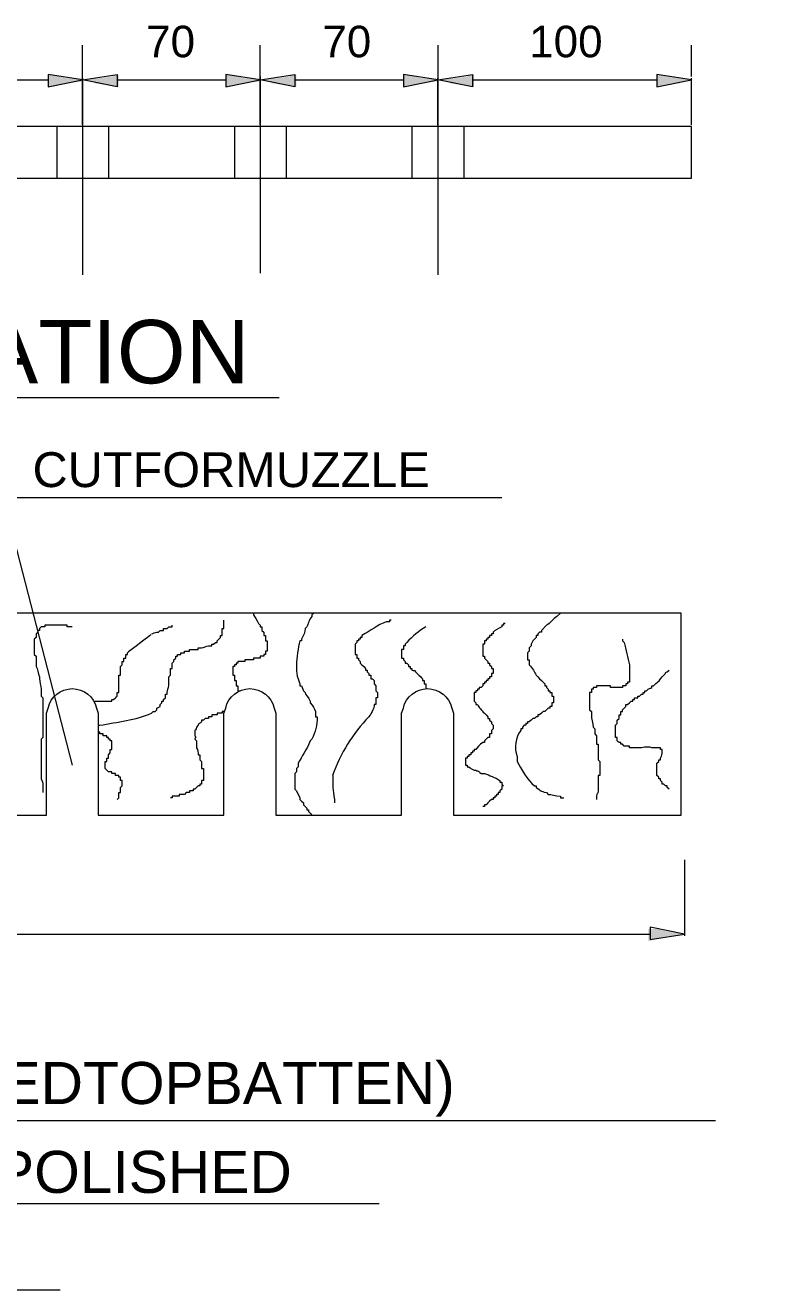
# Model space of a CAD drawing. Header units: millimetres. Extents: x -3009 to 55097, y -2803 to 5841.
# Drawn here: x 1744 to 2708, y 1348 to 2963 of the extents above; entities that cross this region are included whole.
import ezdxf

# ---------------------------------------------------------------- set-up
doc = ezdxf.new("R2010")
doc.units = ezdxf.units.MM
for name, color, linetype in [('PDF2_Geometry', 7, 'Continuous'), ('PDF2_Solid Fills', 7, 'Continuous'), ('PDF2_Text', 7, 'Continuous')]:
    doc.layers.add(name, color=color, linetype=linetype)
doc.styles.add('PDF F1', font='arial.ttf')

msp = doc.modelspace()

# ---------------------------------------------------------------- hatches: boundary and pattern name
at = {"layer": 'PDF2_Solid Fills', "transparency": 33554559}
for points in [[(1773.1, 2884.4), (1795.1, 2888.8), (1814.9, 2891), (1817.1, 2892.1), (1817.1, 2893.5), (1797.3, 2895.4), (1786.3, 2897.6), (1777.5, 2899.9), (1773.1, 2899.9)], [(1832.6, 2888.8), (1863.4, 2884.4), (1863.4, 2899.9), (1859, 2899.9), (1854.6, 2897.6), (1839.2, 2895.4), (1817.1, 2893.2), (1830.4, 2891)], [(2013.3, 2897.6), (2004.4, 2899.9), (2000, 2899.9), (2000, 2884.4), (2022.1, 2888.8), (2041.9, 2891), (2044.1, 2893.2), (2024.3, 2895.4)], [(2086, 2899.9), (2081.6, 2897.6), (2066.2, 2895.4), (2044.1, 2893.4), (2044.1, 2892.9), (2057.3, 2891), (2059.5, 2888.8), (2090.4, 2884.4), (2090.4, 2899.9)], [(2240.2, 2897.6), (2231.4, 2899.9), (2227, 2899.9), (2227, 2884.4), (2249.1, 2888.8), (2268.9, 2891), (2271.1, 2893.2), (2251.3, 2895.4)], [(2313, 2899.9), (2308.6, 2897.6), (2293.1, 2895.4), (2271.1, 2893.4), (2271.1, 2892.9), (2284.3, 2891), (2286.5, 2888.8), (2317.4, 2884.4), (2317.4, 2899.9)], [(2581.8, 2895.4), (2555.4, 2899.9), (2551, 2899.9), (2551, 2884.4), (2564.2, 2886.6), (2579.6, 2888.8), (2581.8, 2891), (2597.2, 2893.2)], [(2559.8, 1806.8), (2551, 1809), (2539.9, 1809), (2539.9, 1793.6), (2548.8, 1795.8), (2555.4, 1798), (2570.8, 1800.2), (2584, 1802.4), (2573, 1804.6)]]:
    msp.add_hatch(color=256, dxfattribs=at).paths.add_polyline_path(points)

# ---------------------------------------------------------------- linework, layer by layer
at = {"layer": 'PDF2_Geometry', "lineweight": 13}
for points in [[(1817.1, 2835.9), (1817.1, 2897.6), (1817.1, 2937.3)], [(2044.1, 2897.6), (2044.1, 2835.9), (2044.1, 2897.6), (2044.1, 2937.3)], [(2271.1, 2937.3), (2271.1, 2897.6), (2271.1, 2835.9), (2271.1, 2644.2)], [(2595, 2897.6), (2595, 2937.3)], [(1634.2, 2893.2), (1773.1, 2893.2)], [(1817.1, 2895.4), (1817.1, 2835.9), (1817.1, 2644.2)], [(1861.2, 2893.2), (2000, 2893.2)], [(2088.2, 2893.2), (2227, 2893.2)], [(2271.1, 2835.9), (2271.1, 2895.4)], [(2315.2, 2893.2), (2551, 2893.2)], [(2595, 2835.9), (2595, 2895.4)], [(1784.1, 2833.7), (1784.1, 2767.6)], [(1850.2, 2833.7), (1850.2, 2767.6)], [(2011.1, 2833.7), (2011.1, 2767.6)], [(2044.1, 2838.1), (2044.1, 2646.4)], [(2077.2, 2833.7), (2077.2, 2767.6)], [(2238, 2833.7), (2238, 2767.6)], [(2304.2, 2833.7), (2304.2, 2767.6)], [(1387.4, 2487.8), (2068.4, 2487.8)], [(1576.9, 2018.4), (1715.8, 2359.9), (1803.9, 2018.4)], [(1715.8, 2359.9), (2352.6, 2359.9)], [(2035.3, 2212.3), (2035.3, 2210.1)], [(2112.4, 2212.3), (2110.2, 2210.1), (2110.2, 2207.9)], [(2429.8, 2212.3), (2427.6, 2212.3), (2423.2, 2207.9)], [(1803.9, 2194.7), (1801.7, 2194.7), (1797.3, 2194.7), (1797.3, 2196.9), (1792.9, 2196.9), (1790.7, 2196.9), (1788.5, 2196.9), (1786.3, 2196.9), (1773.1, 2196.9), (1770.9, 2196.9), (1768.7, 2196.9), (1768.7, 2194.7), (1766.4, 2194.7), (1764.2, 2194.7), (1762, 2192.5), (1762, 2190.3), (1759.8, 2190.3), (1759.8, 2188.1), (1757.6, 2185.9), (1757.6, 2183.6), (1757.6, 2181.4), (1755.4, 2179.2), (1755.4, 2174.8), (1755.4, 2166), (1755.4, 2159.4), (1757.6, 2157.2), (1757.6, 2155), (1757.6, 2152.8), (1757.6, 2150.6), (1757.6, 2148.4), (1757.6, 2146.2), (1757.6, 2144)], [(1911.9, 2188.1), (1914.1, 2188.1), (1916.3, 2190.3), (1918.5, 2190.3), (1920.7, 2190.3), (1920.7, 2192.5), (1922.9, 2192.5), (1925.1, 2192.5), (1927.3, 2194.7), (1929.5, 2194.7), (1931.7, 2194.7), (1931.7, 2196.9)], [(1978, 2170.4), (1980.2, 2170.4), (1982.4, 2170.4), (1982.4, 2172.6), (1984.6, 2172.6), (1986.8, 2174.8), (1989, 2174.8), (1989, 2177), (1991.2, 2179.2), (1993.4, 2181.4), (1993.4, 2183.6), (1995.6, 2183.6), (1995.6, 2185.9), (1995.6, 2188.1), (1995.6, 2190.3), (1995.6, 2192.5), (1997.8, 2192.5), (1997.8, 2194.7), (1997.8, 2196.9), (1997.8, 2201.3), (1997.8, 2203.5)], [(2041.9, 2199.1), (2044.1, 2196.9), (2044.1, 2194.7), (2046.3, 2194.7), (2046.3, 2192.5), (2046.3, 2190.3), (2048.5, 2188.1), (2048.5, 2185.9), (2048.5, 2183.6), (2050.7, 2183.6), (2050.7, 2181.4), (2050.7, 2179.2), (2050.7, 2177), (2052.9, 2177), (2052.9, 2174.8), (2052.9, 2172.6), (2052.9, 2170.4), (2052.9, 2168.2), (2052.9, 2166), (2052.9, 2163.8), (2050.7, 2163.8), (2050.7, 2161.6), (2050.7, 2159.4), (2048.5, 2159.4), (2048.5, 2157.2), (2046.3, 2157.2), (2044.1, 2157.2), (2044.1, 2155), (2041.9, 2155), (2039.7, 2155), (2037.5, 2155), (2035.3, 2155), (2035.3, 2152.8), (2033.1, 2152.8), (2030.9, 2152.8), (2028.7, 2152.8), (2026.5, 2152.8), (2024.3, 2152.8), (2024.3, 2150.6), (2022.1, 2150.6), (2019.9, 2150.6), (2017.7, 2150.6), (2015.5, 2150.6), (2015.5, 2148.4), (2013.3, 2148.4), (2013.3, 2146.2), (2011.1, 2146.2), (2011.1, 2144), (2008.9, 2144), (2008.9, 2137.4), (2008.9, 2135.2), (2008.9, 2133), (2011.1, 2133), (2011.1, 2130.8), (2011.1, 2128.6), (2011.1, 2126.4), (2013.3, 2126.4), (2013.3, 2124.1), (2013.3, 2121.9), (2013.3, 2119.7), (2015.5, 2119.7), (2015.5, 2117.5), (2015.5, 2115.3), (2015.5, 2113.1), (2017.7, 2113.1)], [(2211.6, 2203.5), (2209.4, 2203.5), (2209.4, 2201.3), (2207.2, 2201.3), (2205, 2201.3)], [(2357, 2199.1), (2354.8, 2199.1), (2354.8, 2196.9), (2352.6, 2196.9), (2352.6, 2194.7)], [(2409.9, 2196.9), (2403.3, 2190.3), (2403.3, 2188.1), (2401.1, 2188.1), (2398.9, 2185.9), (2398.9, 2183.6), (2396.7, 2183.6), (2396.7, 2181.4), (2394.5, 2179.2), (2392.3, 2177), (2390.1, 2172.6), (2390.1, 2170.4), (2387.9, 2168.2), (2387.9, 2166), (2387.9, 2163.8), (2385.7, 2161.6), (2385.7, 2152.8), (2387.9, 2152.8), (2387.9, 2150.6), (2387.9, 2148.4), (2387.9, 2146.2)], [(2103.6, 2194.7), (2101.4, 2192.5)], [(2174.1, 2183.6), (2174.1, 2181.4), (2171.9, 2181.4), (2171.9, 2179.2), (2169.7, 2179.2), (2169.7, 2177), (2167.5, 2177), (2167.5, 2174.8), (2165.3, 2172.6), (2165.3, 2170.4), (2165.3, 2163.8), (2165.3, 2161.6), (2165.3, 2159.4), (2167.5, 2159.4), (2167.5, 2157.2), (2167.5, 2155), (2169.7, 2155), (2169.7, 2152.8), (2171.9, 2150.6), (2171.9, 2148.4), (2174.1, 2146.2), (2176.3, 2144), (2178.5, 2141.8), (2178.5, 2139.6), (2180.7, 2139.6), (2180.7, 2137.4), (2182.9, 2135.2), (2182.9, 2133), (2185.2, 2133), (2185.2, 2130.8), (2185.2, 2128.6), (2187.4, 2128.6), (2189.6, 2126.4), (2189.6, 2124.1), (2189.6, 2121.9), (2191.8, 2119.7), (2191.8, 2117.5), (2191.8, 2115.3), (2191.8, 2113.1), (2194, 2110.9), (2194, 2104.3), (2191.8, 2104.3), (2191.8, 2102.1), (2191.8, 2099.9), (2191.8, 2097.7), (2191.8, 2095.5), (2189.6, 2095.5), (2189.6, 2093.3)], [(2341.6, 2188.1), (2341.6, 2185.9), (2339.4, 2185.9), (2339.4, 2183.6), (2337.2, 2183.6), (2337.2, 2181.4), (2335, 2181.4), (2335, 2179.2), (2332.8, 2179.2), (2332.8, 2177), (2330.6, 2177), (2330.6, 2174.8), (2330.6, 2172.6), (2328.4, 2172.6), (2328.4, 2170.4), (2328.4, 2168.2), (2328.4, 2166), (2328.4, 2161.6), (2328.4, 2159.4), (2328.4, 2157.2), (2330.6, 2157.2), (2330.6, 2155), (2332.8, 2152.8), (2335, 2150.6), (2335, 2148.4), (2337.2, 2148.4), (2337.2, 2146.2), (2339.4, 2144), (2339.4, 2141.8), (2341.6, 2141.8), (2341.6, 2135.2), (2339.4, 2135.2), (2339.4, 2133), (2339.4, 2130.8), (2337.2, 2130.8), (2337.2, 2128.6), (2335, 2128.6), (2335, 2126.4), (2332.8, 2126.4), (2332.8, 2124.1), (2330.6, 2124.1), (2330.6, 2121.9), (2328.4, 2121.9), (2328.4, 2119.7), (2326.2, 2117.5), (2324, 2117.5), (2324, 2115.3), (2321.8, 2115.3), (2321.8, 2113.1), (2319.6, 2113.1), (2319.6, 2110.9), (2317.4, 2110.9), (2317.4, 2108.7), (2317.4, 2106.5), (2317.4, 2102.1), (2317.4, 2099.9), (2319.6, 2097.7), (2319.6, 2095.5), (2321.8, 2095.5)], [(1927.3, 2119.7), (1927.3, 2121.9), (1927.3, 2124.1), (1927.3, 2126.4), (1927.3, 2128.6), (1927.3, 2130.8), (1929.5, 2133), (1929.5, 2135.2), (1929.5, 2137.4), (1929.5, 2139.6), (1929.5, 2141.8), (1931.7, 2141.8), (1931.7, 2144), (1931.7, 2146.2), (1931.7, 2148.4), (1933.9, 2150.6), (1933.9, 2152.8), (1936.1, 2155), (1936.1, 2157.2), (1938.3, 2157.2), (1938.3, 2159.4), (1940.5, 2159.4), (1942.7, 2159.4), (1942.7, 2161.6), (1944.9, 2161.6), (1947.2, 2161.6), (1947.2, 2163.8), (1949.4, 2163.8), (1951.6, 2163.8), (1953.8, 2163.8), (1953.8, 2166), (1956, 2166), (1958.2, 2166), (1960.4, 2166), (1962.6, 2166), (1964.8, 2166), (1964.8, 2168.2), (1967, 2168.2), (1969.2, 2168.2)], [(2097, 2179.2), (2097, 2177), (2094.8, 2177)], [(2229.2, 2172.6), (2229.2, 2170.4), (2227, 2170.4), (2227, 2168.2), (2227, 2166), (2224.8, 2166), (2224.8, 2163.8), (2224.8, 2157.2), (2224.8, 2155), (2227, 2155), (2227, 2152.8), (2229.2, 2150.6), (2229.2, 2148.4), (2231.4, 2148.4), (2233.6, 2146.2), (2233.6, 2144), (2235.8, 2144), (2235.8, 2141.8), (2238, 2141.8), (2238, 2139.6)], [(2506.9, 2179.2), (2506.9, 2177), (2509.1, 2174.8)], [(1863.4, 2119.7), (1863.4, 2124.1), (1863.4, 2126.4), (1863.4, 2133), (1865.6, 2133), (1865.6, 2137.4), (1865.6, 2139.6), (1865.6, 2141.8), (1865.6, 2144), (1867.8, 2146.2), (1867.8, 2148.4), (1867.8, 2150.6), (1870, 2150.6), (1870, 2152.8), (1870, 2155), (1872.2, 2155), (1872.2, 2157.2), (1872.2, 2159.4), (1874.4, 2159.4), (1874.4, 2161.6)], [(2090.4, 2146.2), (2090.4, 2141.8)], [(2242.4, 2137.4), (2242.4, 2137.4)], [(2244.7, 2135.2), (2246.9, 2133), (2249.1, 2130.8)], [(2396.7, 2133), (2398.9, 2130.8), (2401.1, 2128.6), (2403.3, 2126.4), (2405.5, 2124.1), (2407.7, 2121.9), (2407.7, 2119.7), (2409.9, 2119.7), (2409.9, 2117.5), (2412.1, 2115.3), (2412.1, 2113.1), (2414.3, 2113.1), (2414.3, 2110.9), (2416.5, 2110.9), (2416.5, 2108.7), (2416.5, 2106.5), (2418.7, 2106.5), (2418.7, 2104.3), (2418.7, 2099.9), (2418.7, 2097.7), (2416.5, 2097.7), (2416.5, 2095.5), (2416.5, 2093.3), (2414.3, 2093.3), (2414.3, 2091.1), (2412.1, 2091.1), (2409.9, 2088.9), (2407.7, 2086.7), (2405.5, 2086.7), (2403.3, 2084.5), (2401.1, 2082.3), (2398.9, 2082.3), (2398.9, 2080.1), (2396.7, 2080.1), (2394.5, 2077.9), (2392.3, 2077.9), (2390.1, 2075.7), (2387.9, 2073.5), (2385.7, 2073.5), (2385.7, 2071.3), (2383.5, 2071.3), (2383.5, 2069.1), (2381.3, 2069.1), (2379.1, 2066.9), (2379.1, 2064.6), (2376.9, 2064.6), (2376.9, 2062.4)], [(2515.7, 2133), (2515.7, 2130.8), (2515.7, 2128.6), (2515.7, 2126.4), (2515.7, 2124.1), (2513.5, 2124.1), (2513.5, 2121.9), (2511.3, 2121.9), (2511.3, 2119.7), (2509.1, 2119.7), (2506.9, 2119.7), (2506.9, 2117.5), (2504.7, 2117.5)], [(2515.7, 2146.2), (2515.7, 2144), (2515.7, 2141.8)], [(2559.8, 2133), (2559.8, 2133)], [(2564.2, 2137.4), (2566.4, 2139.6)], [(1762, 2130.8), (1762, 2128.6)], [(1764.2, 2115.3), (1764.2, 2113.1), (1764.2, 2110.9), (1764.2, 2108.7), (1764.2, 2106.5), (1766.4, 2104.3)], [(1861.2, 2106.5), (1861.2, 2108.7), (1861.2, 2110.9), (1863.4, 2110.9), (1863.4, 2113.1), (1863.4, 2115.3)], [(2092.6, 2128.6), (2094.8, 2121.9), (2094.8, 2119.7), (2097, 2119.7), (2099.2, 2113.1), (2101.4, 2110.9)], [(2251.3, 2128.6), (2251.3, 2126.4), (2253.5, 2126.4), (2253.5, 2124.1), (2253.5, 2121.9), (2255.7, 2121.9), (2255.7, 2119.7), (2255.7, 2115.3)], [(2480.4, 2119.7), (2478.2, 2119.7), (2476, 2119.7), (2473.8, 2119.7), (2473.8, 2117.5), (2471.6, 2117.5), (2469.4, 2117.5), (2469.4, 2115.3), (2467.2, 2115.3), (2467.2, 2113.1), (2467.2, 2110.9), (2465, 2110.9), (2465, 2108.7), (2465, 2106.5), (2465, 2102.1)], [(2495.9, 2117.5), (2491.5, 2117.5), (2491.5, 2119.7)], [(2515.7, 2097.7), (2517.9, 2099.9), (2520.1, 2099.9), (2520.1, 2102.1), (2522.3, 2102.1), (2522.3, 2104.3), (2524.5, 2104.3), (2526.7, 2104.3), (2526.7, 2106.5), (2528.9, 2106.5), (2531.1, 2108.7), (2533.3, 2108.7), (2533.3, 2110.9), (2535.5, 2110.9), (2535.5, 2113.1), (2537.7, 2113.1), (2539.9, 2115.3)], [(2544.4, 2117.5), (2544.4, 2119.7), (2546.6, 2119.7)], [(2555.4, 2128.6), (2557.6, 2130.8)], [(1832.6, 2099.9), (1832.6, 2099.9)], [(1843.6, 2099.9), (1845.8, 2099.9)], [(1850.2, 2099.9), (1852.4, 2099.9), (1854.6, 2099.9), (1854.6, 2102.1), (1856.8, 2102.1)], [(1905.3, 2084.5), (1907.5, 2086.7), (1909.7, 2086.7), (1911.9, 2088.9), (1911.9, 2091.1), (1916.3, 2093.3), (1916.3, 2095.5), (1918.5, 2097.7), (1918.5, 2099.9), (1920.7, 2099.9), (1920.7, 2102.1), (1922.9, 2104.3), (1922.9, 2106.5), (1922.9, 2108.7), (1925.1, 2108.7), (1925.1, 2110.9)], [(2108, 2099.9), (2108, 2097.7)], [(1766.4, 2093.3), (1766.4, 2091.1)], [(1997.8, 2086.7), (1995.6, 2086.7), (1995.6, 2084.5), (1993.4, 2084.5), (1991.2, 2084.5), (1989, 2084.5), (1989, 2082.3), (1986.8, 2082.3), (1984.6, 2082.3), (1982.4, 2082.3), (1982.4, 2080.1), (1980.2, 2080.1), (1978, 2080.1), (1978, 2077.9), (1975.8, 2077.9), (1973.6, 2077.9), (1971.4, 2075.7), (1969.2, 2075.7), (1969.2, 2073.5)], [(2114.6, 2086.7), (2114.6, 2084.5), (2114.6, 2082.3), (2114.6, 2080.1), (2116.8, 2080.1)], [(2330.6, 2084.5), (2332.8, 2082.3), (2335, 2080.1), (2335, 2077.9), (2337.2, 2077.9), (2337.2, 2075.7), (2339.4, 2073.5), (2339.4, 2071.3), (2341.6, 2069.1), (2341.6, 2064.6), (2339.4, 2062.4), (2339.4, 2060.2), (2339.4, 2058), (2337.2, 2058), (2337.2, 2055.8), (2337.2, 2053.6), (2335, 2053.6), (2332.8, 2051.4), (2330.6, 2049.2), (2330.6, 2047), (2328.4, 2047)], [(2465, 2088.9), (2467.2, 2086.7), (2467.2, 2084.5), (2467.2, 2082.3)], [(2498.1, 2066.9), (2498.1, 2069.1), (2500.3, 2071.3), (2500.3, 2073.5), (2500.3, 2075.7), (2502.5, 2077.9), (2502.5, 2080.1), (2502.5, 2082.3), (2504.7, 2082.3), (2504.7, 2084.5), (2504.7, 2086.7), (2506.9, 2086.7), (2506.9, 2088.9), (2509.1, 2091.1), (2511.3, 2093.3), (2511.3, 2095.5), (2513.5, 2095.5)], [(1766.4, 2080.1), (1766.4, 2077.9), (1766.4, 2075.7)], [(1837, 2069.1), (1839.2, 2069.1)], [(1964.8, 2069.1), (1962.6, 2066.9)], [(2469.4, 2066.9), (2471.6, 2064.6), (2471.6, 2062.4), (2471.6, 2060.2), (2471.6, 2058), (2473.8, 2055.8), (2473.8, 2053.6), (2473.8, 2051.4), (2473.8, 2049.2), (2473.8, 2047), (2473.8, 2044.8), (2476, 2044.8), (2476, 2042.6), (2476, 2040.4), (2476, 2038.2)], [(1766.4, 2064.6), (1766.4, 2053.6), (1764.2, 2051.4), (1764.2, 2044.8)], [(1867.8, 1996.3), (1867.8, 1998.5), (1865.6, 1998.5), (1865.6, 2000.7), (1865.6, 2002.9), (1863.4, 2002.9), (1863.4, 2005.1), (1861.2, 2005.1), (1859, 2005.1), (1859, 2007.4), (1856.8, 2007.4), (1854.6, 2007.4), (1854.6, 2009.6), (1852.4, 2009.6), (1850.2, 2009.6), (1848, 2011.8), (1845.8, 2014), (1845.8, 2020.6), (1845.8, 2022.8), (1848, 2022.8), (1848, 2025), (1848, 2027.2), (1850.2, 2027.2), (1850.2, 2029.4), (1850.2, 2031.6), (1852.4, 2033.8), (1852.4, 2036), (1852.4, 2038.2), (1854.6, 2038.2), (1854.6, 2040.4), (1854.6, 2042.6), (1854.6, 2044.8), (1854.6, 2047), (1854.6, 2049.2), (1852.4, 2049.2), (1852.4, 2051.4), (1850.2, 2051.4), (1850.2, 2053.6), (1848, 2053.6), (1848, 2055.8), (1845.8, 2055.8), (1843.6, 2055.8), (1843.6, 2058), (1841.4, 2058), (1839.2, 2058), (1839.2, 2060.2), (1837, 2060.2)], [(1960.4, 2060.2), (1960.4, 2058)], [(1960.4, 2051.4), (1962.6, 2049.2), (1962.6, 2047), (1962.6, 2044.8), (1962.6, 2042.6), (1962.6, 2040.4)], [(2110.2, 2051.4), (2108, 2049.2)], [(2500.3, 2049.2), (2500.3, 2051.4), (2500.3, 2053.6), (2498.1, 2053.6), (2498.1, 2055.8), (2498.1, 2062.4)], [(2319.6, 2038.2), (2317.4, 2038.2), (2317.4, 2036), (2315.2, 2036), (2315.2, 2033.8), (2313, 2033.8), (2313, 2031.6), (2310.8, 2031.6), (2310.8, 2029.4), (2308.6, 2029.4), (2308.6, 2027.2), (2306.4, 2027.2), (2306.4, 2025), (2306.4, 2022.8), (2306.4, 2020.6), (2306.4, 2018.4), (2308.6, 2018.4), (2308.6, 2016.2), (2310.8, 2016.2)], [(2528.9, 2040.4), (2524.5, 2040.4), (2522.3, 2040.4), (2515.7, 2040.4), (2515.7, 2042.6), (2513.5, 2042.6), (2511.3, 2042.6), (2509.1, 2042.6), (2506.9, 2044.8), (2504.7, 2044.8), (2504.7, 2047)], [(2557.6, 2036), (2557.6, 2038.2), (2555.4, 2038.2), (2555.4, 2040.4), (2553.2, 2040.4), (2548.8, 2040.4), (2546.6, 2040.4), (2544.4, 2040.4)], [(1764.2, 2018.4), (1764.2, 2016.2)], [(1964.8, 2031.6), (1967, 2031.6), (1967, 2029.4), (1967, 2027.2), (1967, 2025), (1969.2, 2022.8), (1969.2, 2020.6), (1969.2, 2018.4), (1969.2, 2016.2), (1969.2, 2014), (1971.4, 2014), (1971.4, 2011.8), (1971.4, 2000.7), (1971.4, 1998.5), (1969.2, 1998.5), (1969.2, 1996.3), (1969.2, 1994.1), (1967, 1994.1), (1967, 1991.9), (1964.8, 1991.9), (1962.6, 1989.7), (1960.4, 1987.5), (1958.2, 1987.5), (1958.2, 1985.3), (1956, 1985.3), (1953.8, 1985.3), (1953.8, 1983.1), (1951.6, 1983.1), (1949.4, 1983.1), (1947.2, 1980.9), (1944.9, 1980.9), (1942.7, 1980.9), (1940.5, 1980.9), (1940.5, 1978.7), (1938.3, 1978.7), (1936.1, 1978.7), (1933.9, 1978.7), (1931.7, 1978.7), (1931.7, 1976.5), (1929.5, 1976.5)], [(2092.6, 2020.6), (2092.6, 2016.2), (2090.4, 2014), (2090.4, 2009.6), (2088.2, 2007.4), (2088.2, 2005.1), (2088.2, 2002.9), (2088.2, 2000.7), (2088.2, 1998.5), (2088.2, 1996.3), (2088.2, 1991.9), (2088.2, 1989.7), (2088.2, 1987.5), (2090.4, 1985.3), (2094.8, 1976.5), (2094.8, 1974.3), (2097, 1972.1), (2099.2, 1969.9), (2099.2, 1967.7), (2101.4, 1965.5), (2103.6, 1963.3), (2103.6, 1961.1), (2105.8, 1961.1), (2105.8, 1958.9), (2108, 1956.7), (2110.2, 1954.5)], [(2372.5, 2029.4), (2372.5, 2027.2), (2372.5, 2025), (2372.5, 2022.8)], [(2476, 2025), (2478.2, 2022.8)], [(2551, 2009.6), (2551, 2016.2), (2551, 2018.4), (2551, 2020.6), (2553.2, 2022.8), (2553.2, 2025), (2555.4, 2025), (2555.4, 2027.2)], [(1764.2, 2002.9), (1764.2, 2000.7)], [(2317.4, 2011.8), (2319.6, 2011.8)], [(2326.2, 2007.4), (2328.4, 2007.4), (2330.6, 2007.4)], [(2478.2, 2009.6), (2478.2, 2005.1), (2476, 2005.1), (2476, 1998.5), (2476, 1996.3), (2476, 1991.9), (2476, 1987.5), (2476, 1985.3)], [(2566.4, 1987.5), (2564.2, 1989.7), (2564.2, 1991.9), (2562, 1991.9), (2559.8, 1994.1), (2557.6, 1994.1), (2557.6, 1996.3), (2555.4, 1998.5), (2555.4, 2000.7), (2553.2, 2000.7), (2553.2, 2002.9), (2551, 2005.1), (2551, 2007.4)], [(1766.4, 1989.7), (1766.4, 1983.1)], [(1861.2, 1974.3), (1863.4, 1976.5), (1863.4, 1978.7), (1863.4, 1980.9), (1863.4, 1983.1), (1865.6, 1983.1), (1865.6, 1985.3), (1865.6, 1987.5), (1865.6, 1989.7), (1867.8, 1991.9)], [(2350.4, 1998.5), (2350.4, 1996.3), (2352.6, 1996.3), (2352.6, 1994.1), (2354.8, 1991.9), (2352.6, 1991.9), (2352.6, 1989.7), (2352.6, 1987.5), (2350.4, 1985.3), (2350.4, 1983.1), (2348.2, 1983.1), (2348.2, 1980.9), (2346, 1980.9), (2346, 1978.7), (2343.8, 1978.7), (2343.8, 1976.5), (2341.6, 1976.5), (2341.6, 1974.3), (2339.4, 1974.3), (2337.2, 1972.1), (2335, 1969.9), (2332.8, 1967.7), (2330.6, 1967.7), (2330.6, 1965.5), (2328.4, 1965.5)], [(2394.5, 1991.9), (2396.7, 1991.9), (2396.7, 1989.7)], [(2138.9, 1974.3), (2138.9, 1972.1), (2138.9, 1969.9)], [(2409.9, 1983.1), (2412.1, 1980.9)], [(2427.6, 1978.7), (2427.6, 1976.5), (2429.8, 1976.5), (2432, 1976.5)], [(2473.8, 1978.7), (2473.8, 1974.3)], [(2586.2, 1897.2), (2586.2, 1800.2)], [(847.5, 1802.4), (2542.2, 1802.4)], [(860.7, 1564.4), (2625.9, 1564.4)], [(856.3, 1458.6), (2196.2, 1458.6)], [(860.7, 1348.4), (1788.5, 1348.4)]]:
    msp.add_lwpolyline(points, dxfattribs=at)
for points in [[(1773.1, 2899.9), (1773.1, 2884.4), (1817.1, 2893.2)], [(1861.2, 2899.9), (1861.2, 2884.4), (1817.1, 2893.2)], [(2000, 2899.9), (2000, 2884.4), (2044.1, 2893.2)], [(2088.2, 2899.9), (2088.2, 2884.4), (2044.1, 2893.2)], [(2227, 2899.9), (2227, 2884.4), (2271.1, 2893.2)], [(2315.2, 2899.9), (2315.2, 2884.4), (2271.1, 2893.2)], [(2551, 2899.9), (2551, 2884.4), (2595, 2893.2)], [(2595, 2767.6), (2595, 2833.7), (812.2, 2833.7), (812.2, 2767.6)], [(2542.2, 1811.2), (2542.2, 1795.8), (2586.2, 1802.4)]]:
    msp.add_lwpolyline(points, close=True, dxfattribs=at)
msp.add_lwpolyline([(1610, 1954.5), (1770.9, 1954.5), (1770.9, 2018.4), (1770.9, 2084.5), (1773.1, 2091.1, -0.803576), (1834.8, 2091.1), (1837, 2084.5), (1837, 2018.4), (1837, 1954.5), (1997.8, 1954.5), (1997.8, 2018.4), (1997.8, 2084.5), (2000, 2091.1, -0.80357), (2061.7, 2091.1), (2063.9, 2084.5), (2063.9, 2018.4), (2063.9, 1954.5), (2224.8, 1954.5), (2224.8, 2018.4), (2224.8, 2084.5), (2227, 2091.1, -0.80357), (2288.7, 2091.1), (2290.9, 2084.5), (2290.9, 2018.4), (2290.9, 1954.5), (2581.8, 1954.5), (2581.8, 2212.3), (799, 2212.3)], format="xyb", dxfattribs=at)
for centre, radius, start, end in [((2303.1, 2112), 95.3, 119.8271, 138.7517), ((2333, 1935.6), 208.3, 136.0943, 160.5028)]:
    msp.add_arc(centre, radius, start, end, dxfattribs=at)
msp.add_ellipse((1759.8, 2082.3), major_axis=(146.5, 104.9), ratio=0.015468, start_param=5.613874, end_param=6.098934, dxfattribs=at)
for points in [[(2035.3, 2210.1), (2037.5, 2207.9), (2039.7, 2203.5), (2041.9, 2199.1)], [(2110.2, 2207.9), (2105.8, 2203.5), (2105.8, 2199.1), (2103.6, 2194.7)], [(2205, 2201.3), (2194, 2196.9), (2185.2, 2190.3), (2174.1, 2183.6)], [(2423.2, 2207.9), (2418.7, 2205.7), (2414.3, 2199.1), (2409.9, 2196.9)], [(1905.3, 2185.9), (1907.5, 2185.9), (1909.7, 2188.1), (1911.9, 2188.1)], [(2101.4, 2192.5), (2101.4, 2188.1), (2099.2, 2183.6), (2097, 2179.2)], [(2352.6, 2194.7), (2348.2, 2192.5), (2343.8, 2190.3), (2341.6, 2188.1)], [(1874.4, 2161.6), (1876.6, 2163.8), (1876.6, 2163.8), (1876.6, 2163.8)], [(1969.2, 2168.2), (1971.4, 2168.2), (1975.8, 2170.4), (1978, 2170.4)], [(2094.8, 2177), (2092.6, 2168.2), (2090.4, 2155), (2090.4, 2146.2)], [(2231.4, 2174.8), (2229.2, 2172.6), (2231.4, 2174.8), (2229.2, 2172.6)], [(2509.1, 2174.8), (2511.3, 2166), (2513.5, 2155), (2515.7, 2146.2)], [(1757.6, 2144), (1759.8, 2141.8), (1759.8, 2135.2), (1762, 2130.8)], [(2090.4, 2141.8), (2090.4, 2137.4), (2090.4, 2133), (2092.6, 2128.6)], [(2238, 2139.6), (2242.4, 2137.4), (2240.2, 2141.8), (2242.4, 2137.4)], [(2242.4, 2137.4), (2242.4, 2137.4), (2244.7, 2135.2), (2244.7, 2135.2)], [(2387.9, 2146.2), (2392.3, 2141.8), (2394.5, 2137.4), (2396.7, 2133)], [(2515.7, 2141.8), (2515.7, 2137.4), (2515.7, 2137.4), (2515.7, 2133)], [(2557.6, 2130.8), (2557.6, 2130.8), (2559.8, 2133), (2559.8, 2133)], [(2559.8, 2133), (2564.2, 2137.4), (2559.8, 2135.2), (2564.2, 2137.4)], [(1762, 2128.6), (1762, 2124.1), (1764.2, 2119.7), (1764.2, 2115.3)], [(1863.4, 2115.3), (1863.4, 2117.5), (1863.4, 2117.5), (1863.4, 2119.7)], [(1925.1, 2110.9), (1925.1, 2113.1), (1927.3, 2117.5), (1927.3, 2119.7)], [(2249.1, 2130.8), (2251.3, 2128.6), (2249.1, 2130.8), (2251.3, 2128.6)], [(2491.5, 2119.7), (2484.9, 2119.7), (2484.9, 2119.7), (2480.4, 2119.7)], [(2504.7, 2117.5), (2500.3, 2117.5), (2500.3, 2117.5), (2495.9, 2117.5)], [(2539.9, 2115.3), (2542.2, 2117.5), (2542.2, 2115.3), (2544.4, 2117.5)], [(2546.6, 2119.7), (2551, 2124.1), (2553.2, 2124.1), (2555.4, 2128.6)], [(1766.4, 2104.3), (1766.4, 2099.9), (1766.4, 2097.7), (1766.4, 2093.3)], [(1832.6, 2099.9), (1837, 2099.9), (1841.4, 2099.9), (1843.6, 2099.9)], [(1845.8, 2099.9), (1848, 2099.9), (1850.2, 2099.9), (1850.2, 2099.9)], [(1856.8, 2102.1), (1861.2, 2106.5), (1859, 2104.3), (1861.2, 2106.5)], [(2101.4, 2110.9), (2101.4, 2108.7), (2105.8, 2104.3), (2108, 2099.9)], [(2465, 2102.1), (2465, 2095.5), (2465, 2093.3), (2465, 2088.9)], [(1766.4, 2091.1), (1766.4, 2086.7), (1766.4, 2082.3), (1766.4, 2080.1)], [(1839.2, 2069.1), (1861.2, 2073.5), (1885.4, 2075.7), (1905.3, 2084.5)], [(2108, 2097.7), (2112.4, 2093.3), (2112.4, 2091.1), (2114.6, 2086.7)], [(2189.6, 2093.3), (2189.6, 2091.1), (2185.2, 2082.3), (2182.9, 2080.1)], [(2321.8, 2095.5), (2324, 2091.1), (2326.2, 2088.9), (2330.6, 2084.5)], [(2513.5, 2095.5), (2513.5, 2095.5), (2515.7, 2097.7), (2515.7, 2097.7)], [(1766.4, 2075.7), (1766.4, 2069.1), (1766.4, 2069.1), (1766.4, 2064.6)], [(1962.6, 2066.9), (1962.6, 2062.4), (1960.4, 2064.6), (1960.4, 2060.2)], [(1969.2, 2073.5), (1967, 2071.3), (1964.8, 2071.3), (1964.8, 2069.1)], [(2116.8, 2080.1), (2116.8, 2069.1), (2114.6, 2060.2), (2110.2, 2051.4)], [(2467.2, 2082.3), (2467.2, 2077.9), (2469.4, 2071.3), (2469.4, 2066.9)], [(2498.1, 2062.4), (2498.1, 2062.4), (2498.1, 2064.6), (2498.1, 2066.9)], [(1960.4, 2058), (1960.4, 2053.6), (1962.6, 2055.8), (1960.4, 2051.4)], [(2376.9, 2062.4), (2370.3, 2053.6), (2368.1, 2040.4), (2372.5, 2029.4)], [(1764.2, 2044.8), (1764.2, 2036), (1764.2, 2027.2), (1764.2, 2018.4)], [(1962.6, 2040.4), (1964.8, 2038.2), (1964.8, 2033.8), (1964.8, 2031.6)], [(2108, 2049.2), (2103.6, 2038.2), (2097, 2029.4), (2092.6, 2020.6)], [(2328.4, 2047), (2324, 2044.8), (2321.8, 2040.4), (2319.6, 2038.2)], [(2476, 2038.2), (2476, 2033.8), (2476, 2029.4), (2476, 2025)], [(2504.7, 2047), (2502.5, 2047), (2502.5, 2047), (2500.3, 2049.2)], [(2544.4, 2040.4), (2537.7, 2042.6), (2535.5, 2040.4), (2528.9, 2040.4)], [(2555.4, 2027.2), (2557.6, 2031.6), (2557.6, 2031.6), (2557.6, 2036)], [(2372.5, 2022.8), (2376.9, 2014), (2385.7, 1998.5), (2394.5, 1991.9)], [(2478.2, 2022.8), (2478.2, 2018.4), (2478.2, 2014), (2478.2, 2009.6)], [(1764.2, 2016.2), (1764.2, 2011.8), (1764.2, 2007.4), (1764.2, 2002.9)], [(2136.7, 2005.1), (2136.7, 1991.9), (2136.7, 1987.5), (2138.9, 1974.3)], [(2310.8, 2016.2), (2313, 2014), (2313, 2014), (2317.4, 2011.8)], [(2319.6, 2011.8), (2324, 2009.6), (2321.8, 2011.8), (2326.2, 2007.4)], [(2330.6, 2007.4), (2337.2, 2005.1), (2343.8, 2002.9), (2350.4, 1998.5)], [(2551, 2007.4), (2551, 2009.6), (2551, 2007.4), (2551, 2009.6)], [(1764.2, 2000.7), (1766.4, 1996.3), (1766.4, 1994.1), (1766.4, 1989.7)], [(1867.8, 1991.9), (1867.8, 1994.1), (1867.8, 1996.3), (1867.8, 1996.3)], [(2396.7, 1989.7), (2403.3, 1985.3), (2401.1, 1985.3), (2409.9, 1983.1)], [(2412.1, 1980.9), (2416.5, 1980.9), (2420.9, 1978.7), (2427.6, 1978.7)], [(2476, 1985.3), (2476, 1980.9), (2473.8, 1983.1), (2473.8, 1978.7)]]:
    msp.add_open_spline(points, degree=3, dxfattribs=at)

# ---------------------------------------------------------------- texts
at = {"layer": 'PDF2_Text', "attachment_point": 4, "style": 'PDF F1'}
for s, insert, char_height in [('70', (1898.3, 2941.9), 40.27), ('70', (2123.4, 2941.9), 40.27), ('100', (2387.7, 2941.9), 40.27), ('ELEVATION', (1396.2, 2545.6), 80.89), ('CUTFORMUZZLE', (1753.2, 2395.2), 44.508), ('DETAILOFITEMNO9(FIXEDTOPBATTEN)', (871.8, 1604.3), 53.691), ('MATERIAL:TEAKWOODPOLISHED', (871.8, 1498.5), 53.691), ('QTYREQD:4OEE/SHIP', (871.8, 1392.7), 53.691)]:
    msp.add_mtext(s, dxfattribs=dict(at, insert=insert, char_height=char_height))

doc.saveas('drawing.dxf')
